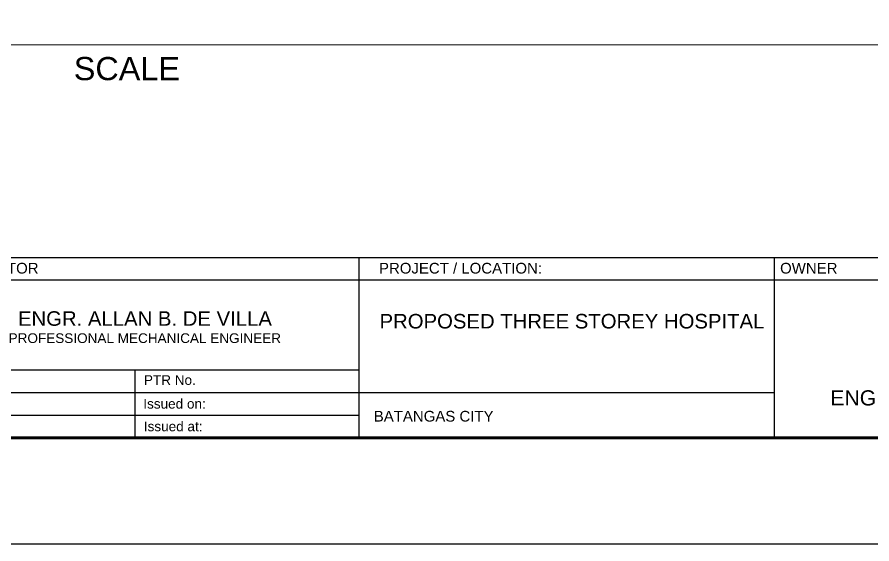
# Model space of a CAD drawing. Header units: millimetres. Extents: x 3 to 421, y 1 to 337.
# Drawn here: x 357.2 to 381.46, y 90.1 to 105.04 of the extents above; entities that cross this region are included whole.
import ezdxf

# ---------------------------------------------------------------- set-up
doc = ezdxf.new("R2010")
doc.units = ezdxf.units.MM
doc.header["$MEASUREMENT"] = 0
doc.layers.add('template', color=7, linetype='Continuous')
doc.styles.add('arial', font='arial.ttf')
doc.styles.get("Standard").update_dxf_attribs({"font": 'arial.ttf'})

msp = doc.modelspace()

# ---------------------------------------------------------------- linework, layer by layer
at = {"color": 0, "linetype": 'ByBlock', "lineweight": 9}
for p, q in [((358.37, 104.251), (353.025, 104.251)), ((396.339, 104.251), (358.37, 104.251))]:
    msp.add_line(p, q, dxfattribs=at)
at = {"layer": 'template'}
for p, q in [((327.362, 98.226), (417.613, 98.226)), ((366.908, 93.105), (366.908, 98.226)), ((378.684, 98.226), (378.684, 93.105)), ((343.208, 97.585), (399.779, 97.585)), ((343.208, 95.035), (366.908, 95.035)), ((360.541, 95.035), (360.541, 93.105)), ((343.208, 94.392), (378.684, 94.392)), ((343.208, 93.749), (366.908, 93.749)), ((354.617, 93.749), (364.951, 93.749)), ((321.345, 90.097), (420.621, 90.097))]:
    msp.add_line(p, q, dxfattribs=at)
at = {"layer": 'template', "linetype": 'Continuous', "const_width": 0.0853}
msp.add_lwpolyline([(327.362, 93.105), (417.613, 93.105), (417.613, 157.484), (327.362, 157.484)], close=True, dxfattribs=at)

# ---------------------------------------------------------------- texts
at = {"color": 0, "linetype": 'ByBlock', "lineweight": 9}
msp.add_text('SCALE                                                                                                                              1:400', height=0.657637, dxfattribs=at).set_placement((358.813, 103.252))
at = {"layer": 'template', "style": 'arial'}
for s, height, p in [('INSTRUCTOR', 0.304, (355.03, 97.766)), ('PROJECT / LOCATION:', 0.30402, (367.473, 97.766)), ('PROJECT / LOCATION:', 0.30402, (367.473, 97.766)), ('PROJECT / LOCATION:', 0.30402, (367.473, 97.766)), ('OWNER', 0.304, (378.853, 97.766)), ('ENGR. ALLAN B. DE VILLA', 0.41257, (357.229, 96.284)), ('PROPOSED THREE STOREY HOSPITAL', 0.41257, (367.488, 96.208)), ('PROFESSIONAL MECHANICAL ENGINEER', 0.27505, (356.964, 95.796)), ('PTR No.', 0.275, (360.803, 94.608)), ('ENGR. RONIEL A. AZUCENA', 0.43038, (380.278, 94.024)), ('Issued on:', 0.275, (360.785, 93.935)), ('BATANGAS CITY', 0.30402, (367.325, 93.567)), ('Issued at:', 0.275, (360.8, 93.292))]:
    msp.add_text(s, height=height, dxfattribs=at).set_placement(p)

doc.saveas('drawing.dxf')
